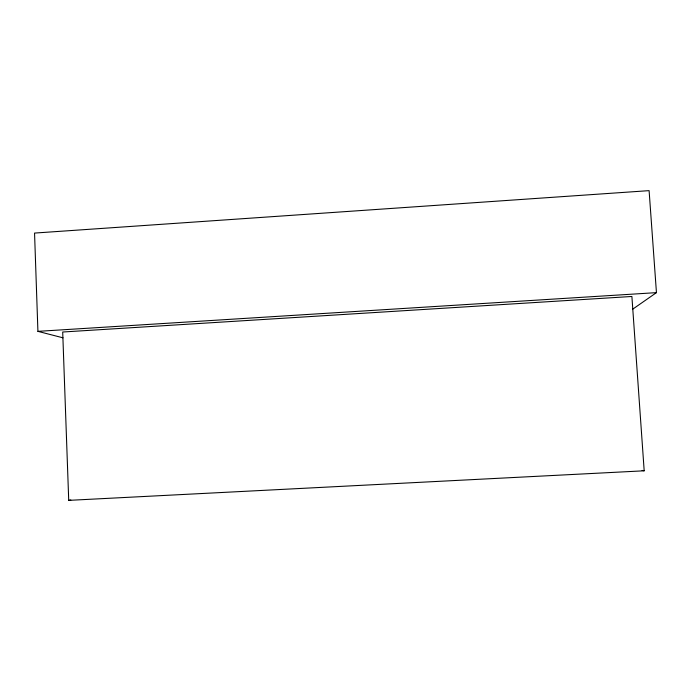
<?xml version="1.0" encoding="UTF-8"?>
<svg xmlns="http://www.w3.org/2000/svg" width="691" height="691" viewBox="0 0 691 691"><rect width="100%" height="100%" fill="white"/><g stroke="black" fill="none" stroke-linecap="round" stroke-linejoin="round"><path stroke-width="1.04" d="M632.619 309.24L656.45 292.639L649.108 190.638L34.55 233.074L37.919 331.352L62.993 337.821M68.72 500.362L644.185 470.796L631.894 296.474L62.7 332.017L68.72 500.362L70.836 500.008M37.919 331.352L656.45 292.639M642.086 470.433L644.185 470.796"/></g></svg>
